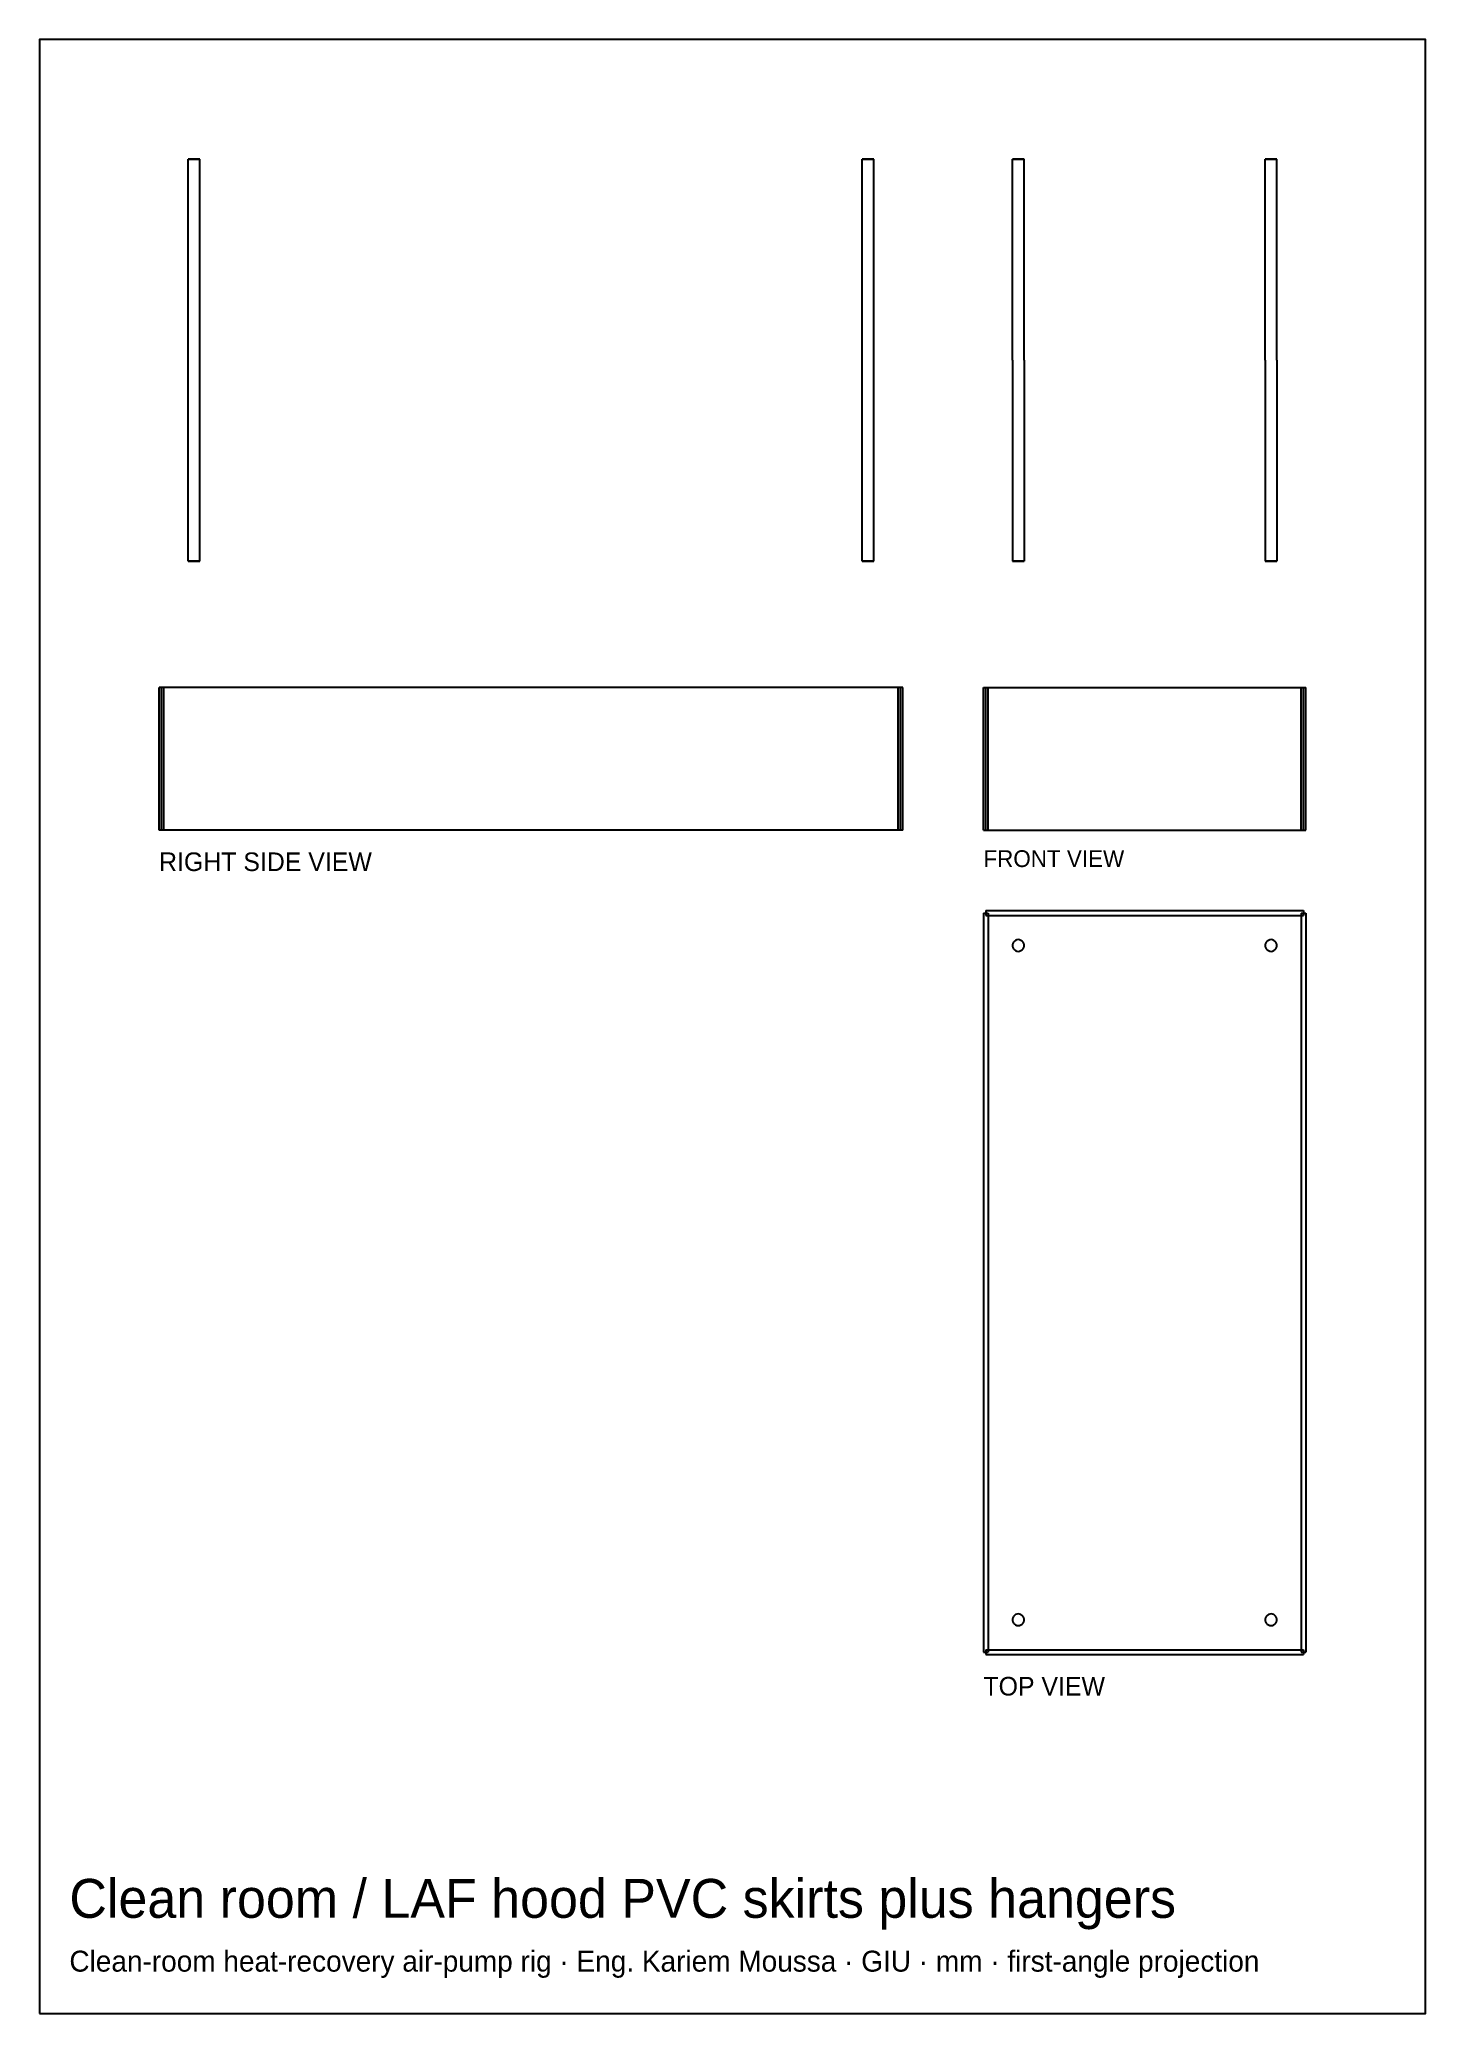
# Model space of a CAD drawing. Header units: millimetres. Extents: x -36 to 392, y -172 to 437.
import ezdxf

# ---------------------------------------------------------------- set-up
doc = ezdxf.new("R2010")
doc.units = ezdxf.units.MM
for name, color, linetype in [('BORDER', 7, 'Continuous'), ('HIDDEN', 8, 'Continuous'), ('TEXT', 5, 'Continuous'), ('VISIBLE', 7, 'Continuous')]:
    doc.layers.add(name, color=color, linetype=linetype)

msp = doc.modelspace()

# ---------------------------------------------------------------- linework, layer by layer
at = {"layer": 'BORDER'}
msp.add_lwpolyline([(-36, -172.06), (391.66, -172.06), (391.66, 436.91), (-36, 436.91)], close=True, dxfattribs=at)
at = {"layer": 'HIDDEN'}
for points in [[(9.86, 276), (9.86, 400)], [(9.91, 400), (9.86, 400)], [(9.86, 400), (9.91, 400)], [(9.91, 400), (9.86, 400)], [(10.07, 400), (9.91, 400)], [(9.91, 400), (10.07, 400)], [(10.07, 400), (9.91, 400)], [(10.31, 400), (10.07, 400)], [(10.07, 400), (10.31, 400)], [(10.31, 400), (10.07, 400)], [(10.64, 400), (10.31, 400)], [(10.31, 400), (10.64, 400)], [(10.64, 400), (10.31, 400)], [(11.02, 400), (10.64, 400)], [(10.64, 400), (11.02, 400)], [(11.02, 400), (10.64, 400)], [(11.44, 400), (11.02, 400)], [(11.02, 400), (11.44, 400)], [(11.44, 400), (11.02, 400)], [(11.88, 400), (11.44, 400)], [(11.44, 400), (11.88, 400)], [(11.88, 400), (11.44, 400)], [(12.3, 400), (11.88, 400)], [(11.88, 400), (12.3, 400)], [(12.3, 400), (11.88, 400)], [(12.68, 400), (12.3, 400)], [(12.3, 400), (12.68, 400)], [(12.68, 400), (12.3, 400)], [(13.01, 400), (12.68, 400)], [(12.68, 400), (13.01, 400)], [(13.01, 400), (12.68, 400)], [(13.25, 400), (13.01, 400)], [(13.01, 400), (13.25, 400)], [(13.25, 400), (13.01, 400)], [(13.41, 400), (13.25, 400)], [(13.25, 400), (13.41, 400)], [(13.41, 400), (13.25, 400)], [(13.46, 400), (13.41, 400)], [(13.41, 400), (13.46, 400)], [(13.46, 400), (13.41, 400)], [(217.86, 276), (217.86, 400)], [(217.91, 400), (217.86, 400)], [(217.86, 400), (217.91, 400)], [(217.91, 400), (217.86, 400)], [(218.07, 400), (217.91, 400)], [(217.91, 400), (218.07, 400)], [(218.07, 400), (217.91, 400)], [(218.31, 400), (218.07, 400)], [(218.07, 400), (218.31, 400)], [(218.31, 400), (218.07, 400)], [(218.64, 400), (218.31, 400)], [(218.31, 400), (218.64, 400)], [(218.64, 400), (218.31, 400)], [(219.02, 400), (218.64, 400)], [(218.64, 400), (219.02, 400)], [(219.02, 400), (218.64, 400)], [(219.44, 400), (219.02, 400)], [(219.02, 400), (219.44, 400)], [(219.44, 400), (219.02, 400)], [(219.88, 400), (219.44, 400)], [(219.44, 400), (219.88, 400)], [(219.88, 400), (219.44, 400)], [(220.3, 400), (219.88, 400)], [(219.88, 400), (220.3, 400)], [(220.3, 400), (219.88, 400)], [(220.68, 400), (220.3, 400)], [(220.3, 400), (220.68, 400)], [(220.68, 400), (220.3, 400)], [(221.01, 400), (220.68, 400)], [(220.68, 400), (221.01, 400)], [(221.01, 400), (220.68, 400)], [(221.25, 400), (221.01, 400)], [(221.01, 400), (221.25, 400)], [(221.25, 400), (221.01, 400)], [(221.41, 400), (221.25, 400)], [(221.25, 400), (221.41, 400)], [(221.41, 400), (221.25, 400)], [(221.46, 400), (221.41, 400)], [(221.41, 400), (221.46, 400)], [(221.46, 400), (221.41, 400)], [(264.2, 400), (264.21, 400)], [(264.21, 400), (264.2, 400)], [(264.21, 400), (264.2, 400)], [(264.21, 400), (264.32, 400)], [(264.32, 400), (264.21, 400)], [(264.32, 400), (264.21, 400)], [(264.32, 400), (264.52, 400)], [(264.52, 400), (264.32, 400)], [(264.52, 400), (264.32, 400)], [(264.52, 400), (264.81, 400)], [(264.81, 400), (264.52, 400)], [(264.81, 400), (264.52, 400)], [(264.81, 400), (265.16, 400)], [(265.16, 400), (264.81, 400)], [(265.16, 400), (264.81, 400)], [(265.16, 400), (265.57, 400)], [(265.57, 400), (265.16, 400)], [(265.57, 400), (265.16, 400)], [(265.57, 400), (266, 400)], [(266, 400), (265.57, 400)], [(266, 400), (265.57, 400)], [(266.43, 400), (266, 400)], [(266, 400), (266.43, 400)], [(266.43, 400), (266, 400)], [(266.84, 400), (266.43, 400)], [(266.43, 400), (266.84, 400)], [(266.84, 400), (266.43, 400)], [(267.19, 400), (266.84, 400)], [(266.84, 400), (267.19, 400)], [(267.19, 400), (266.84, 400)], [(267.48, 400), (267.19, 400)], [(267.19, 400), (267.48, 400)], [(267.48, 400), (267.19, 400)], [(267.68, 400), (267.48, 400)], [(267.48, 400), (267.68, 400)], [(267.68, 400), (267.48, 400)], [(267.79, 400), (267.68, 400)], [(267.68, 400), (267.79, 400)], [(267.79, 400), (267.68, 400)], [(267.8, 400), (267.79, 400)], [(267.79, 400), (267.8, 400)], [(267.8, 400), (267.79, 400)], [(342.2, 400), (342.21, 400)], [(342.21, 400), (342.2, 400)], [(342.21, 400), (342.2, 400)], [(342.21, 400), (342.32, 400)], [(342.32, 400), (342.21, 400)], [(342.32, 400), (342.21, 400)], [(342.32, 400), (342.52, 400)], [(342.52, 400), (342.32, 400)], [(342.52, 400), (342.32, 400)], [(342.52, 400), (342.81, 400)], [(342.81, 400), (342.52, 400)], [(342.81, 400), (342.52, 400)], [(342.81, 400), (343.16, 400)], [(343.16, 400), (342.81, 400)], [(343.16, 400), (342.81, 400)], [(343.16, 400), (343.57, 400)], [(343.57, 400), (343.16, 400)], [(343.57, 400), (343.16, 400)], [(343.57, 400), (344, 400)], [(344, 400), (343.57, 400)], [(344, 400), (343.57, 400)], [(344.43, 400), (344, 400)], [(344, 400), (344.43, 400)], [(344.43, 400), (344, 400)], [(344.84, 400), (344.43, 400)], [(344.43, 400), (344.84, 400)], [(344.84, 400), (344.43, 400)], [(345.19, 400), (344.84, 400)], [(344.84, 400), (345.19, 400)], [(345.19, 400), (344.84, 400)], [(345.48, 400), (345.19, 400)], [(345.19, 400), (345.48, 400)], [(345.48, 400), (345.19, 400)], [(345.68, 400), (345.48, 400)], [(345.48, 400), (345.68, 400)], [(345.68, 400), (345.48, 400)], [(345.79, 400), (345.68, 400)], [(345.68, 400), (345.79, 400)], [(345.79, 400), (345.68, 400)], [(345.8, 400), (345.79, 400)], [(345.79, 400), (345.8, 400)], [(345.8, 400), (345.79, 400)], [(9.91, 276), (9.86, 276)], [(9.86, 276), (9.91, 276)], [(9.91, 276), (9.86, 276)], [(10.07, 276), (9.91, 276)], [(9.91, 276), (10.07, 276)], [(10.07, 276), (9.91, 276)], [(10.31, 276), (10.07, 276)], [(10.07, 276), (10.31, 276)], [(10.31, 276), (10.07, 276)], [(10.64, 276), (10.31, 276)], [(10.31, 276), (10.64, 276)], [(10.64, 276), (10.31, 276)], [(11.02, 276), (10.64, 276)], [(10.64, 276), (11.02, 276)], [(11.02, 276), (10.64, 276)], [(11.44, 276), (11.02, 276)], [(11.02, 276), (11.44, 276)], [(11.44, 276), (11.02, 276)], [(11.88, 276), (11.44, 276)], [(11.44, 276), (11.88, 276)], [(11.88, 276), (11.44, 276)], [(12.3, 276), (11.88, 276)], [(11.88, 276), (12.3, 276)], [(12.3, 276), (11.88, 276)], [(12.68, 276), (12.3, 276)], [(12.3, 276), (12.68, 276)], [(12.68, 276), (12.3, 276)], [(13.01, 276), (12.68, 276)], [(12.68, 276), (13.01, 276)], [(13.01, 276), (12.68, 276)], [(13.25, 276), (13.01, 276)], [(13.01, 276), (13.25, 276)], [(13.25, 276), (13.01, 276)], [(13.41, 276), (13.25, 276)], [(13.25, 276), (13.41, 276)], [(13.41, 276), (13.25, 276)], [(13.46, 276), (13.41, 276)], [(13.41, 276), (13.46, 276)], [(13.46, 276), (13.41, 276)], [(217.91, 276), (217.86, 276)], [(217.86, 276), (217.91, 276)], [(217.91, 276), (217.86, 276)], [(218.07, 276), (217.91, 276)], [(217.91, 276), (218.07, 276)], [(218.07, 276), (217.91, 276)], [(218.31, 276), (218.07, 276)], [(218.07, 276), (218.31, 276)], [(218.31, 276), (218.07, 276)], [(218.64, 276), (218.31, 276)], [(218.31, 276), (218.64, 276)], [(218.64, 276), (218.31, 276)], [(219.02, 276), (218.64, 276)], [(218.64, 276), (219.02, 276)], [(219.02, 276), (218.64, 276)], [(219.44, 276), (219.02, 276)], [(219.02, 276), (219.44, 276)], [(219.44, 276), (219.02, 276)], [(219.88, 276), (219.44, 276)], [(219.44, 276), (219.88, 276)], [(219.88, 276), (219.44, 276)], [(220.3, 276), (219.88, 276)], [(219.88, 276), (220.3, 276)], [(220.3, 276), (219.88, 276)], [(220.68, 276), (220.3, 276)], [(220.3, 276), (220.68, 276)], [(220.68, 276), (220.3, 276)], [(221.01, 276), (220.68, 276)], [(220.68, 276), (221.01, 276)], [(221.01, 276), (220.68, 276)], [(221.25, 276), (221.01, 276)], [(221.01, 276), (221.25, 276)], [(221.25, 276), (221.01, 276)], [(221.41, 276), (221.25, 276)], [(221.25, 276), (221.41, 276)], [(221.41, 276), (221.25, 276)], [(221.46, 276), (221.41, 276)], [(221.41, 276), (221.46, 276)], [(221.46, 276), (221.41, 276)], [(264.2, 276), (264.21, 276)], [(264.21, 276), (264.2, 276)], [(264.21, 276), (264.2, 276)], [(264.21, 276), (264.32, 276)], [(264.32, 276), (264.21, 276)], [(264.32, 276), (264.21, 276)], [(264.32, 276), (264.52, 276)], [(264.52, 276), (264.32, 276)], [(264.52, 276), (264.32, 276)], [(264.52, 276), (264.81, 276)], [(264.81, 276), (264.52, 276)], [(264.81, 276), (264.52, 276)], [(264.81, 276), (265.16, 276)], [(265.16, 276), (264.81, 276)], [(265.16, 276), (264.81, 276)], [(265.16, 276), (265.57, 276)], [(265.57, 276), (265.16, 276)], [(265.57, 276), (265.16, 276)], [(265.57, 276), (266, 276)], [(266, 276), (265.57, 276)], [(266, 276), (265.57, 276)], [(266.43, 276), (266, 276)], [(266, 276), (266.43, 276)], [(266.43, 276), (266, 276)], [(266.84, 276), (266.43, 276)], [(266.43, 276), (266.84, 276)], [(266.84, 276), (266.43, 276)], [(267.19, 276), (266.84, 276)], [(266.84, 276), (267.19, 276)], [(267.19, 276), (266.84, 276)], [(267.48, 276), (267.19, 276)], [(267.19, 276), (267.48, 276)], [(267.48, 276), (267.19, 276)], [(267.68, 276), (267.48, 276)], [(267.48, 276), (267.68, 276)], [(267.68, 276), (267.48, 276)], [(267.79, 276), (267.68, 276)], [(267.68, 276), (267.79, 276)], [(267.79, 276), (267.68, 276)], [(267.8, 276), (267.79, 276)], [(267.79, 276), (267.8, 276)], [(267.8, 276), (267.79, 276)], [(342.2, 276), (342.21, 276)], [(342.21, 276), (342.2, 276)], [(342.21, 276), (342.2, 276)], [(342.21, 276), (342.32, 276)], [(342.32, 276), (342.21, 276)], [(342.32, 276), (342.21, 276)], [(342.32, 276), (342.52, 276)], [(342.52, 276), (342.32, 276)], [(342.52, 276), (342.32, 276)], [(342.52, 276), (342.81, 276)], [(342.81, 276), (342.52, 276)], [(342.81, 276), (342.52, 276)], [(342.81, 276), (343.16, 276)], [(343.16, 276), (342.81, 276)], [(343.16, 276), (342.81, 276)], [(343.16, 276), (343.57, 276)], [(343.57, 276), (343.16, 276)], [(343.57, 276), (343.16, 276)], [(343.57, 276), (344, 276)], [(344, 276), (343.57, 276)], [(344, 276), (343.57, 276)], [(344.43, 276), (344, 276)], [(344, 276), (344.43, 276)], [(344.43, 276), (344, 276)], [(344.84, 276), (344.43, 276)], [(344.43, 276), (344.84, 276)], [(344.84, 276), (344.43, 276)], [(345.19, 276), (344.84, 276)], [(344.84, 276), (345.19, 276)], [(345.19, 276), (344.84, 276)], [(345.48, 276), (345.19, 276)], [(345.19, 276), (345.48, 276)], [(345.48, 276), (345.19, 276)], [(345.68, 276), (345.48, 276)], [(345.48, 276), (345.68, 276)], [(345.68, 276), (345.48, 276)], [(345.79, 276), (345.68, 276)], [(345.68, 276), (345.79, 276)], [(345.79, 276), (345.68, 276)], [(345.8, 276), (345.79, 276)], [(345.79, 276), (345.8, 276)], [(345.8, 276), (345.79, 276)], [(2.41, 237), (0.91, 237)], [(0.91, 193), (0.91, 237)], [(2.41, 237), (1.66, 237)], [(229.66, 237), (1.66, 237)], [(1.66, 193), (1.66, 237)], [(229.66, 237), (1.66, 237)], [(1.66, 193), (1.66, 237)], [(229.66, 237), (1.66, 237)], [(1.66, 193), (1.66, 237)], [(2.41, 193), (2.41, 237)], [(2.41, 193), (2.41, 237)], [(229.66, 237), (228.91, 237)], [(228.91, 193), (228.91, 237)], [(230.41, 237), (228.91, 237)], [(228.91, 193), (228.91, 237)], [(229.66, 193), (229.66, 237)], [(229.66, 193), (229.66, 237)], [(229.66, 193), (229.66, 237)], [(230.41, 193), (230.41, 237)], [(255.25, 237), (256.75, 237)], [(255.25, 193), (255.25, 237)], [(256, 237), (354, 237)], [(256, 237), (354, 237)], [(256, 193), (256, 237)], [(256, 193), (256, 237)], [(256, 237), (354, 237)], [(256, 193), (256, 237)], [(256, 237), (256.75, 237)], [(256.75, 193), (256.75, 237)], [(256.75, 193), (256.75, 237)], [(353.25, 237), (354, 237)], [(353.25, 237), (354.75, 237)], [(353.25, 193), (353.25, 237)], [(353.25, 193), (353.25, 237)], [(354, 193), (354, 237)], [(354, 193), (354, 237)], [(354, 193), (354, 237)], [(354.75, 193), (354.75, 237)], [(2.41, 193), (0.91, 193)], [(2.41, 193), (1.66, 193)], [(229.66, 193), (1.66, 193)], [(229.66, 193), (1.66, 193)], [(229.66, 193), (1.66, 193)], [(229.66, 193), (228.91, 193)], [(230.41, 193), (228.91, 193)], [(255.25, 193), (256.75, 193)], [(256, 193), (354, 193)], [(256, 193), (354, 193)], [(256, 193), (354, 193)], [(256, 193), (256.75, 193)], [(353.25, 193), (354, 193)], [(353.25, 193), (354.75, 193)], [(255.25, 167.41), (256.75, 167.41)], [(255.25, 167.41), (255.25, -60.59)], [(256, 168.16), (354, 168.16)], [(256, 168.16), (256, 166.66)], [(256, 166.66), (354, 166.66)], [(256.75, 167.41), (256.75, -60.59)], [(353.25, 167.41), (354.75, 167.41)], [(353.25, 167.41), (353.25, -60.59)], [(354, 168.16), (354, 166.66)], [(354.75, 167.41), (354.75, -60.59)], [(264.52, 158.43), (264.32, 158.05)], [(264.81, 158.76), (264.52, 158.43)], [(265.16, 159), (264.81, 158.76)], [(265.57, 159.16), (265.16, 159)], [(266, 159.21), (265.57, 159.16)], [(266.43, 159.16), (266, 159.21)], [(266.84, 159), (266.43, 159.16)], [(267.19, 158.76), (266.84, 159)], [(267.48, 158.43), (267.19, 158.76)], [(267.68, 158.05), (267.48, 158.43)], [(342.52, 158.43), (342.32, 158.05)], [(342.81, 158.76), (342.52, 158.43)], [(343.16, 159), (342.81, 158.76)], [(343.57, 159.16), (343.16, 159)], [(344, 159.21), (343.57, 159.16)], [(344.43, 159.16), (344, 159.21)], [(344.84, 159), (344.43, 159.16)], [(345.19, 158.76), (344.84, 159)], [(345.48, 158.43), (345.19, 158.76)], [(345.68, 158.05), (345.48, 158.43)], [(264.32, 158.05), (264.21, 157.63)], [(264.21, 157.63), (264.21, 157.19)], [(264.21, 157.19), (264.32, 156.77)], [(264.32, 156.77), (264.52, 156.39)], [(264.52, 156.39), (264.81, 156.06)], [(264.81, 156.06), (265.16, 155.82)], [(265.16, 155.82), (265.57, 155.66)], [(265.57, 155.66), (266, 155.61)], [(266, 155.61), (266.43, 155.66)], [(266.43, 155.66), (266.84, 155.82)], [(266.84, 155.82), (267.19, 156.06)], [(267.19, 156.06), (267.48, 156.39)], [(267.48, 156.39), (267.68, 156.77)], [(267.79, 157.63), (267.68, 158.05)], [(267.68, 156.77), (267.79, 157.19)], [(267.79, 157.19), (267.79, 157.63)], [(342.32, 158.05), (342.21, 157.63)], [(342.21, 157.63), (342.21, 157.19)], [(342.21, 157.19), (342.32, 156.77)], [(342.32, 156.77), (342.52, 156.39)], [(342.52, 156.39), (342.81, 156.06)], [(342.81, 156.06), (343.16, 155.82)], [(343.16, 155.82), (343.57, 155.66)], [(343.57, 155.66), (344, 155.61)], [(344, 155.61), (344.43, 155.66)], [(344.43, 155.66), (344.84, 155.82)], [(344.84, 155.82), (345.19, 156.06)], [(345.19, 156.06), (345.48, 156.39)], [(345.48, 156.39), (345.68, 156.77)], [(345.79, 157.63), (345.68, 158.05)], [(345.68, 156.77), (345.79, 157.19)], [(345.79, 157.19), (345.79, 157.63)], [(264.32, -49.95), (264.21, -50.37)], [(264.21, -50.37), (264.21, -50.81)], [(264.21, -50.81), (264.32, -51.23)], [(264.52, -49.57), (264.32, -49.95)], [(264.32, -51.23), (264.52, -51.61)], [(264.81, -49.24), (264.52, -49.57)], [(264.52, -51.61), (264.81, -51.94)], [(265.16, -49), (264.81, -49.24)], [(264.81, -51.94), (265.16, -52.18)], [(265.57, -48.84), (265.16, -49)], [(265.16, -52.18), (265.57, -52.34)], [(266, -48.79), (265.57, -48.84)], [(265.57, -52.34), (266, -52.39)], [(266.43, -48.84), (266, -48.79)], [(266, -52.39), (266.43, -52.34)], [(266.84, -49), (266.43, -48.84)], [(266.43, -52.34), (266.84, -52.18)], [(267.19, -49.24), (266.84, -49)], [(266.84, -52.18), (267.19, -51.94)], [(267.48, -49.57), (267.19, -49.24)], [(267.19, -51.94), (267.48, -51.61)], [(267.68, -49.95), (267.48, -49.57)], [(267.48, -51.61), (267.68, -51.23)], [(267.79, -50.37), (267.68, -49.95)], [(267.68, -51.23), (267.79, -50.81)], [(267.79, -50.81), (267.79, -50.37)], [(342.32, -49.95), (342.21, -50.37)], [(342.21, -50.37), (342.21, -50.81)], [(342.21, -50.81), (342.32, -51.23)], [(342.52, -49.57), (342.32, -49.95)], [(342.32, -51.23), (342.52, -51.61)], [(342.81, -49.24), (342.52, -49.57)], [(342.52, -51.61), (342.81, -51.94)], [(343.16, -49), (342.81, -49.24)], [(342.81, -51.94), (343.16, -52.18)], [(343.57, -48.84), (343.16, -49)], [(343.16, -52.18), (343.57, -52.34)], [(344, -48.79), (343.57, -48.84)], [(343.57, -52.34), (344, -52.39)], [(344.43, -48.84), (344, -48.79)], [(344, -52.39), (344.43, -52.34)], [(344.84, -49), (344.43, -48.84)], [(344.43, -52.34), (344.84, -52.18)], [(345.19, -49.24), (344.84, -49)], [(344.84, -52.18), (345.19, -51.94)], [(345.48, -49.57), (345.19, -49.24)], [(345.19, -51.94), (345.48, -51.61)], [(345.68, -49.95), (345.48, -49.57)], [(345.48, -51.61), (345.68, -51.23)], [(345.79, -50.37), (345.68, -49.95)], [(345.68, -51.23), (345.79, -50.81)], [(345.79, -50.81), (345.79, -50.37)], [(255.25, -60.59), (256.75, -60.59)], [(256, -59.84), (354, -59.84)], [(256, -59.84), (256, -61.34)], [(353.25, -60.59), (354.75, -60.59)], [(354, -59.84), (354, -61.34)], [(256, -61.34), (354, -61.34)]]:
    msp.add_lwpolyline(points, dxfattribs=at)
at = {"layer": 'VISIBLE'}
for points in [[(9.86, 276), (9.86, 400)], [(9.86, 400), (9.91, 400)], [(9.91, 400), (10.07, 400)], [(10.07, 400), (10.31, 400)], [(10.31, 400), (10.64, 400)], [(10.64, 400), (11.02, 400)], [(11.02, 400), (11.44, 400)], [(11.44, 400), (11.88, 400)], [(11.88, 400), (12.3, 400)], [(12.3, 400), (12.68, 400)], [(12.68, 400), (13.01, 400)], [(13.01, 400), (13.25, 400)], [(13.25, 400), (13.41, 400)], [(13.41, 400), (13.46, 400)], [(13.46, 276), (13.46, 400)], [(217.86, 276), (217.86, 400)], [(217.86, 400), (217.91, 400)], [(217.91, 400), (218.07, 400)], [(218.07, 400), (218.31, 400)], [(218.31, 400), (218.64, 400)], [(218.64, 400), (219.02, 400)], [(219.02, 400), (219.44, 400)], [(219.44, 400), (219.88, 400)], [(219.88, 400), (220.3, 400)], [(220.3, 400), (220.68, 400)], [(220.68, 400), (221.01, 400)], [(221.01, 400), (221.25, 400)], [(221.25, 400), (221.41, 400)], [(221.41, 400), (221.46, 400)], [(221.46, 276), (221.46, 400)], [(264.2, 400), (264.21, 400)], [(264.2, 338), (264.2, 400)], [(264.21, 400), (264.32, 400)], [(264.32, 400), (264.52, 400)], [(264.52, 400), (264.81, 400)], [(264.81, 400), (265.16, 400)], [(265.16, 400), (265.57, 400)], [(265.57, 400), (266, 400)], [(266, 400), (266.43, 400)], [(266.43, 400), (266.84, 400)], [(266.84, 400), (267.19, 400)], [(267.19, 400), (267.48, 400)], [(267.48, 400), (267.68, 400)], [(267.68, 400), (267.79, 400)], [(267.79, 400), (267.8, 400)], [(267.8, 338), (267.8, 400)], [(342.2, 400), (342.21, 400)], [(342.2, 338), (342.2, 400)], [(342.21, 400), (342.32, 400)], [(342.32, 400), (342.52, 400)], [(342.52, 400), (342.81, 400)], [(342.81, 400), (343.16, 400)], [(343.16, 400), (343.57, 400)], [(343.57, 400), (344, 400)], [(344, 400), (344.43, 400)], [(344.43, 400), (344.84, 400)], [(344.84, 400), (345.19, 400)], [(345.19, 400), (345.48, 400)], [(345.48, 400), (345.68, 400)], [(345.68, 400), (345.79, 400)], [(345.79, 400), (345.8, 400)], [(345.8, 338), (345.8, 400)], [(264.2, 338), (264.2, 276)], [(267.8, 338), (267.8, 276)], [(342.2, 338), (342.2, 276)], [(345.8, 338), (345.8, 276)], [(9.86, 276), (9.91, 276)], [(9.91, 276), (10.07, 276)], [(10.07, 276), (10.31, 276)], [(10.31, 276), (10.64, 276)], [(10.64, 276), (11.02, 276)], [(11.02, 276), (11.44, 276)], [(11.44, 276), (11.88, 276)], [(11.88, 276), (12.3, 276)], [(12.3, 276), (12.68, 276)], [(12.68, 276), (13.01, 276)], [(13.01, 276), (13.25, 276)], [(13.25, 276), (13.41, 276)], [(13.41, 276), (13.46, 276)], [(217.86, 276), (217.91, 276)], [(217.91, 276), (218.07, 276)], [(218.07, 276), (218.31, 276)], [(218.31, 276), (218.64, 276)], [(218.64, 276), (219.02, 276)], [(219.02, 276), (219.44, 276)], [(219.44, 276), (219.88, 276)], [(219.88, 276), (220.3, 276)], [(220.3, 276), (220.68, 276)], [(220.68, 276), (221.01, 276)], [(221.01, 276), (221.25, 276)], [(221.25, 276), (221.41, 276)], [(221.41, 276), (221.46, 276)], [(264.2, 276), (264.21, 276)], [(264.21, 276), (264.32, 276)], [(264.32, 276), (264.52, 276)], [(264.52, 276), (264.81, 276)], [(264.81, 276), (265.16, 276)], [(265.16, 276), (265.57, 276)], [(265.57, 276), (266, 276)], [(266, 276), (266.43, 276)], [(266.43, 276), (266.84, 276)], [(266.84, 276), (267.19, 276)], [(267.19, 276), (267.48, 276)], [(267.48, 276), (267.68, 276)], [(267.68, 276), (267.79, 276)], [(267.79, 276), (267.8, 276)], [(342.2, 276), (342.21, 276)], [(342.21, 276), (342.32, 276)], [(342.32, 276), (342.52, 276)], [(342.52, 276), (342.81, 276)], [(342.81, 276), (343.16, 276)], [(343.16, 276), (343.57, 276)], [(343.57, 276), (344, 276)], [(344, 276), (344.43, 276)], [(344.43, 276), (344.84, 276)], [(344.84, 276), (345.19, 276)], [(345.19, 276), (345.48, 276)], [(345.48, 276), (345.68, 276)], [(345.68, 276), (345.79, 276)], [(345.79, 276), (345.8, 276)], [(1.66, 237), (0.91, 237)], [(0.91, 193), (0.91, 237)], [(229.66, 237), (1.66, 237)], [(1.66, 193), (1.66, 237)], [(230.41, 237), (229.66, 237)], [(229.66, 193), (229.66, 237)], [(230.41, 193), (230.41, 237)], [(255.25, 237), (256, 237)], [(255.25, 193), (255.25, 237)], [(256, 237), (354, 237)], [(256, 193), (256, 237)], [(354, 193), (354, 237)], [(354, 237), (354.75, 237)], [(354.75, 193), (354.75, 237)], [(1.66, 193), (0.91, 193)], [(229.66, 193), (1.66, 193)], [(230.41, 193), (229.66, 193)], [(255.25, 193), (256, 193)], [(256, 193), (354, 193)], [(354, 193), (354.75, 193)], [(255.25, 167.41), (256.75, 167.41)], [(255.25, 167.41), (255.25, -60.59)], [(256, 168.16), (354, 168.16)], [(256, 168.16), (256, 166.66)], [(256, 166.66), (354, 166.66)], [(256.75, 167.41), (256.75, -60.59)], [(353.25, 167.41), (354.75, 167.41)], [(353.25, 167.41), (353.25, -60.59)], [(354, 168.16), (354, 166.66)], [(354.75, 167.41), (354.75, -60.59)], [(264.52, 158.43), (264.32, 158.05)], [(264.81, 158.76), (264.52, 158.43)], [(265.16, 159), (264.81, 158.76)], [(265.57, 159.16), (265.16, 159)], [(266, 159.21), (265.57, 159.16)], [(266.43, 159.16), (266, 159.21)], [(266.84, 159), (266.43, 159.16)], [(267.19, 158.76), (266.84, 159)], [(267.48, 158.43), (267.19, 158.76)], [(267.68, 158.05), (267.48, 158.43)], [(342.52, 158.43), (342.32, 158.05)], [(342.81, 158.76), (342.52, 158.43)], [(343.16, 159), (342.81, 158.76)], [(343.57, 159.16), (343.16, 159)], [(344, 159.21), (343.57, 159.16)], [(344.43, 159.16), (344, 159.21)], [(344.84, 159), (344.43, 159.16)], [(345.19, 158.76), (344.84, 159)], [(345.48, 158.43), (345.19, 158.76)], [(345.68, 158.05), (345.48, 158.43)], [(264.32, 158.05), (264.21, 157.63)], [(264.21, 157.63), (264.21, 157.19)], [(264.21, 157.19), (264.32, 156.77)], [(264.32, 156.77), (264.52, 156.39)], [(264.52, 156.39), (264.81, 156.06)], [(264.81, 156.06), (265.16, 155.82)], [(265.16, 155.82), (265.57, 155.66)], [(265.57, 155.66), (266, 155.61)], [(266, 155.61), (266.43, 155.66)], [(266.43, 155.66), (266.84, 155.82)], [(266.84, 155.82), (267.19, 156.06)], [(267.19, 156.06), (267.48, 156.39)], [(267.48, 156.39), (267.68, 156.77)], [(267.79, 157.63), (267.68, 158.05)], [(267.68, 156.77), (267.79, 157.19)], [(267.79, 157.19), (267.79, 157.63)], [(342.32, 158.05), (342.21, 157.63)], [(342.21, 157.63), (342.21, 157.19)], [(342.21, 157.19), (342.32, 156.77)], [(342.32, 156.77), (342.52, 156.39)], [(342.52, 156.39), (342.81, 156.06)], [(342.81, 156.06), (343.16, 155.82)], [(343.16, 155.82), (343.57, 155.66)], [(343.57, 155.66), (344, 155.61)], [(344, 155.61), (344.43, 155.66)], [(344.43, 155.66), (344.84, 155.82)], [(344.84, 155.82), (345.19, 156.06)], [(345.19, 156.06), (345.48, 156.39)], [(345.48, 156.39), (345.68, 156.77)], [(345.79, 157.63), (345.68, 158.05)], [(345.68, 156.77), (345.79, 157.19)], [(345.79, 157.19), (345.79, 157.63)], [(264.32, -49.95), (264.21, -50.37)], [(264.21, -50.37), (264.21, -50.81)], [(264.21, -50.81), (264.32, -51.23)], [(264.52, -49.57), (264.32, -49.95)], [(264.32, -51.23), (264.52, -51.61)], [(264.81, -49.24), (264.52, -49.57)], [(264.52, -51.61), (264.81, -51.94)], [(265.16, -49), (264.81, -49.24)], [(264.81, -51.94), (265.16, -52.18)], [(265.57, -48.84), (265.16, -49)], [(265.16, -52.18), (265.57, -52.34)], [(266, -48.79), (265.57, -48.84)], [(265.57, -52.34), (266, -52.39)], [(266.43, -48.84), (266, -48.79)], [(266, -52.39), (266.43, -52.34)], [(266.84, -49), (266.43, -48.84)], [(266.43, -52.34), (266.84, -52.18)], [(267.19, -49.24), (266.84, -49)], [(266.84, -52.18), (267.19, -51.94)], [(267.48, -49.57), (267.19, -49.24)], [(267.19, -51.94), (267.48, -51.61)], [(267.68, -49.95), (267.48, -49.57)], [(267.48, -51.61), (267.68, -51.23)], [(267.79, -50.37), (267.68, -49.95)], [(267.68, -51.23), (267.79, -50.81)], [(267.79, -50.81), (267.79, -50.37)], [(342.32, -49.95), (342.21, -50.37)], [(342.21, -50.37), (342.21, -50.81)], [(342.21, -50.81), (342.32, -51.23)], [(342.52, -49.57), (342.32, -49.95)], [(342.32, -51.23), (342.52, -51.61)], [(342.81, -49.24), (342.52, -49.57)], [(342.52, -51.61), (342.81, -51.94)], [(343.16, -49), (342.81, -49.24)], [(342.81, -51.94), (343.16, -52.18)], [(343.57, -48.84), (343.16, -49)], [(343.16, -52.18), (343.57, -52.34)], [(344, -48.79), (343.57, -48.84)], [(343.57, -52.34), (344, -52.39)], [(344.43, -48.84), (344, -48.79)], [(344, -52.39), (344.43, -52.34)], [(344.84, -49), (344.43, -48.84)], [(344.43, -52.34), (344.84, -52.18)], [(345.19, -49.24), (344.84, -49)], [(344.84, -52.18), (345.19, -51.94)], [(345.48, -49.57), (345.19, -49.24)], [(345.19, -51.94), (345.48, -51.61)], [(345.68, -49.95), (345.48, -49.57)], [(345.48, -51.61), (345.68, -51.23)], [(345.79, -50.37), (345.68, -49.95)], [(345.68, -51.23), (345.79, -50.81)], [(345.79, -50.81), (345.79, -50.37)], [(255.25, -60.59), (256.75, -60.59)], [(256, -59.84), (354, -59.84)], [(256, -59.84), (256, -61.34)], [(353.25, -60.59), (354.75, -60.59)], [(354, -59.84), (354, -61.34)], [(256, -61.34), (354, -61.34)]]:
    msp.add_lwpolyline(points, dxfattribs=at)

# ---------------------------------------------------------------- texts
at = {"layer": 'TEXT'}
for s, height, p in [('RIGHT SIDE VIEW', 5.7375, (0.91, 180.38)), ('FRONT VIEW', 5.175, (255.25, 181.62)), ('TOP VIEW', 5.738, (255.25, -73.96)), ('Clean room / LAF hood PVC skirts plus hangers', 11.9948, (-26.77, -142.54)), ('Clean-room heat-recovery air-pump rig · Eng. Kariem Moussa · GIU · mm · first-angle projection', 6.4588, (-26.77, -159.14))]:
    msp.add_text(s, height=height, dxfattribs=at).set_placement(p)

doc.saveas('drawing.dxf')
